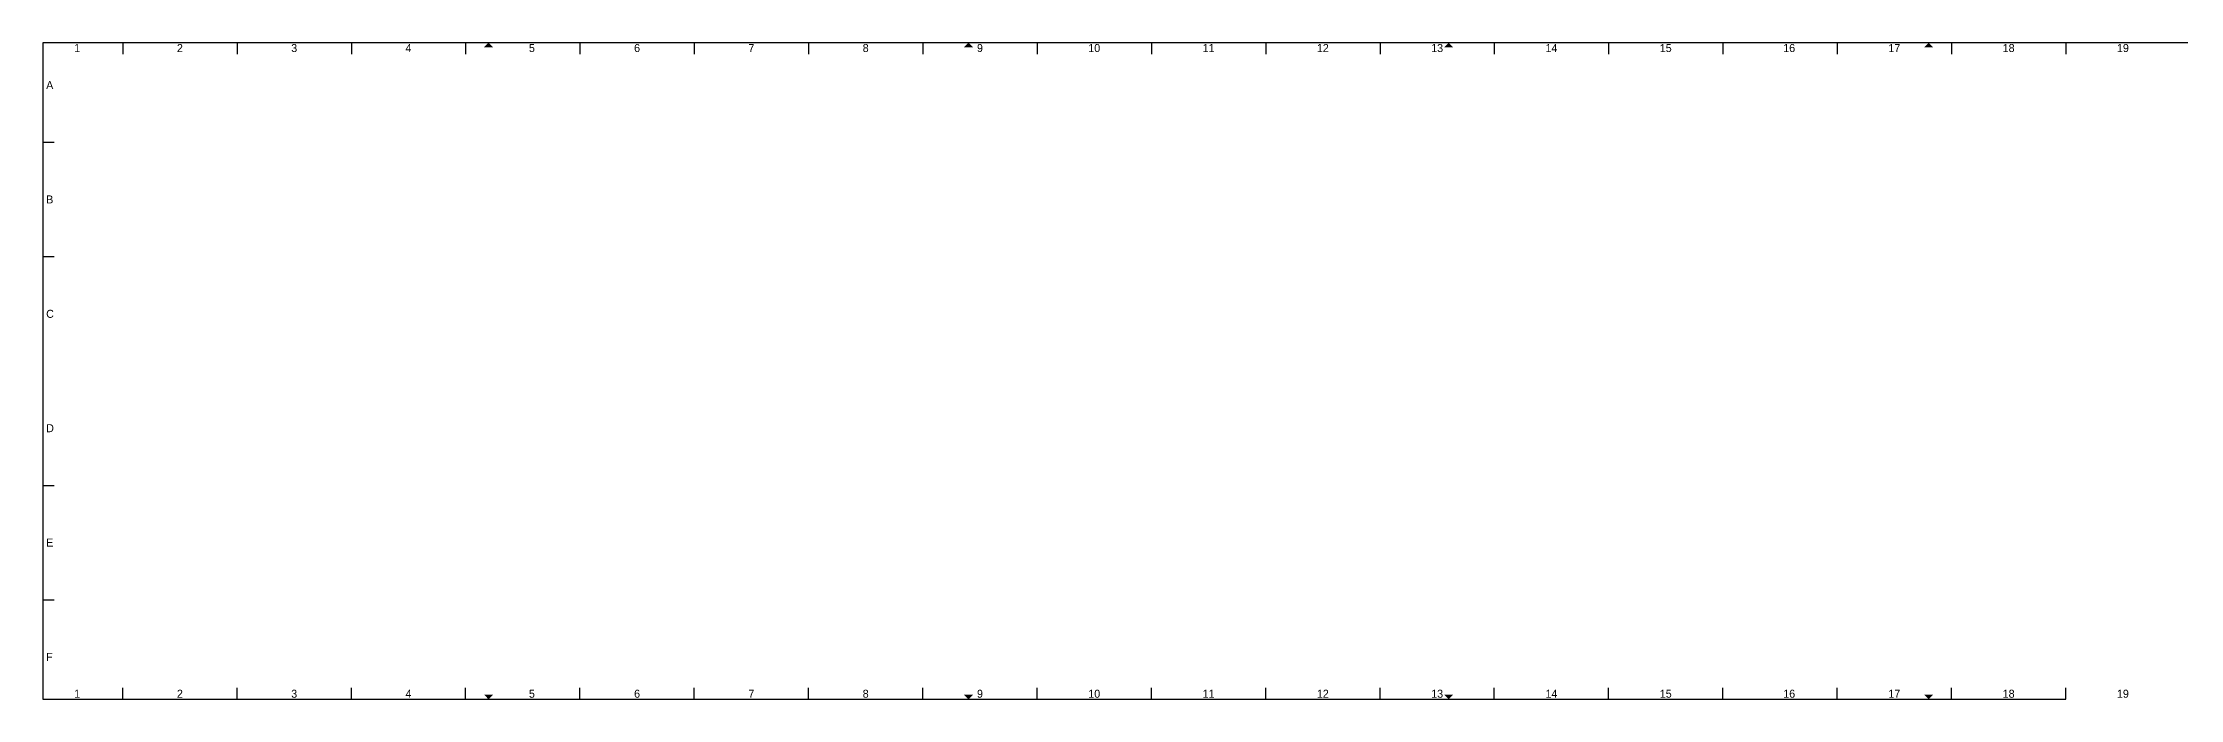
# Model space of a CAD drawing. Extents: x -5 to 1865, y -5 to 282.
# Drawn here: x -5 to 930, y -5 to 282 of the extents above; entities that cross this region are included whole.
import ezdxf
from ezdxf.enums import TextEntityAlignment as Align

# ---------------------------------------------------------------- set-up
doc = ezdxf.new("R2010")
doc.units = 0
doc.layers.add('to-xx-rooster', color=7, linetype='CONTINUOUS', lineweight=25)
doc.layers.add('to-xx-vouwmerk', color=7, linetype='CONTINUOUS', lineweight=18)
doc.styles.add('RTW_ISO', font='iso-rtw.shx')

msp = doc.modelspace()

# ---------------------------------------------------------------- hatches: boundary and pattern name
at = {"layer": 'to-xx-vouwmerk'}
for points in [[(192, 280), (190, 282), (188, 280)], [(402, 280), (400, 282), (398, 280)], [(612, 280), (610, 282), (608, 280)], [(822, 280), (820, 282), (818, 280)], [(188.04, -2.96), (190, -5), (192.04, -3.04)], [(398, -3), (400, -5), (402, -3)], [(608.02, -2.98), (610, -5), (612.02, -3.02)], [(818, -3), (820, -5), (822, -3)]]:
    msp.add_hatch(color=256, dxfattribs=at).paths.add_polyline_path(points)

# ---------------------------------------------------------------- linework, layer by layer
at = {"layer": 'to-xx-rooster'}
for p, q in [((1865, 282), (-5, 282)), ((-5, 282), (-5, -5)), ((30, 282), (30, 277)), ((80, 282), (80, 277)), ((130, 282), (130, 277)), ((180, 282), (180, 277)), ((230, 282), (230, 277)), ((280, 282), (280, 277)), ((330, 282), (330, 277)), ((380, 282), (380, 277)), ((430, 282), (430, 277)), ((480, 282), (480, 277)), ((530, 282), (530, 277)), ((580, 282), (580, 277)), ((630, 282), (630, 277)), ((680, 282), (680, 277)), ((730, 282), (730, 277)), ((780, 282), (780, 277)), ((830, 282), (830, 277)), ((880, 282), (880, 277)), ((-5, 238.5), (0, 238.5)), ((-5, 188.5), (0, 188.5)), ((-5, 88.5), (0, 88.5)), ((-5, 38.5), (0, 38.5)), ((30, -5), (30, 0)), ((80, -5), (80, 0)), ((130, -5), (130, 0)), ((180, -5), (180, 0)), ((230, -5), (230, 0)), ((280, -5), (280, 0)), ((330, -5), (330, 0)), ((380, -5), (380, 0)), ((430, -5), (430, 0)), ((480, -5), (480, 0)), ((530, -5), (530, 0)), ((580, -5), (580, 0)), ((630, -5), (630, 0)), ((680, -5), (680, 0)), ((730, -5), (730, 0)), ((780, -5), (780, 0)), ((830, -5), (830, 0)), ((880, -5), (880, 0)), ((-5, -5), (880, -5))]:
    msp.add_line(p, q, dxfattribs=at)

# ---------------------------------------------------------------- texts
at = {"layer": 'to-xx-rooster', "style": 'RTW_ISO'}
for s, p in [('1', (10.05, 276.9)), ('2', (55, 276.9)), ('3', (105, 276.9)), ('4', (155, 276.9)), ('5', (209, 276.9)), ('6', (255, 276.9)), ('7', (305, 276.9)), ('8', (355, 276.9)), ('9', (405, 276.9)), ('10', (455, 276.9)), ('11', (505, 276.9)), ('12', (555, 276.9)), ('13', (605, 276.9)), ('14', (655, 276.9)), ('15', (705, 276.9)), ('16', (759, 276.9)), ('17', (805, 276.9)), ('18', (855, 276.9)), ('19', (905, 276.9)), ('1', (10.05, -5.4)), ('2', (55, -5.4)), ('3', (105, -5.4)), ('4', (155, -5.4)), ('5', (209, -5.4)), ('6', (255, -5.4)), ('7', (305, -5.4)), ('8', (355, -5.4)), ('9', (405, -5.4)), ('10', (455, -5.4)), ('11', (505, -5.4)), ('12', (555, -5.4)), ('13', (605, -5.4)), ('14', (655, -5.4)), ('15', (705, -5.4)), ('16', (759, -5.4)), ('17', (805, -5.4)), ('18', (855, -5.4)), ('19', (905, -5.4))]:
    msp.add_text(s, height=3.5, dxfattribs=at).set_placement(p, align=Align.BOTTOM_CENTER)
for s, p in [('A', (-3.5, 263.5)), ('B', (-3.5, 213.5)), ('C', (-3.5, 163.5)), ('D', (-3.5, 113.5)), ('E', (-3.5, 63.5)), ('F', (-3.5, 13.5))]:
    msp.add_text(s, height=3.5, dxfattribs=at).set_placement(p, align=Align.MIDDLE_LEFT)

doc.saveas('drawing.dxf')
